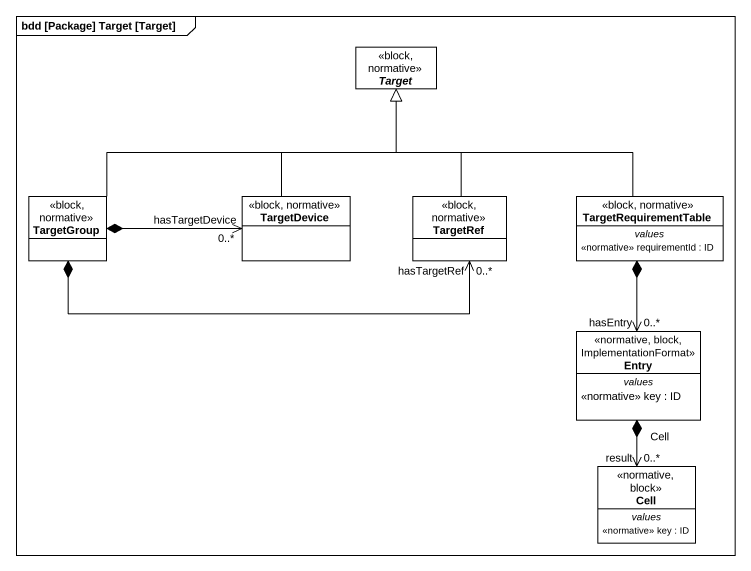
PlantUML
@startuml
mainframe bdd [Package] Target [Target]
hide circle
hide empty members
abstract class Target <<block, normative>>
class TargetGroup <<block, normative>>
class TargetDevice <<block, normative>>
class TargetRef <<block, normative>>
class TargetRequirementTable <<block, normative>> {
  -- values --
  <<normative>> requirementId : ID
}
class Entry <<normative, block, ImplementationFormat>> {
  -- values --
  <<normative>> key : ID
}
class Cell <<normative, block>> {
  -- values --
  <<normative>> key : ID
}
TargetGroup -right-|> Target
TargetGroup *-right-> "hasTargetDevice\n0..*" TargetDevice
TargetGroup *-right-> "hasTargetRef\n0..*" TargetRef
TargetDevice -up-|> Target
TargetRef -up-|> Target
TargetRequirementTable -up-|> Target
TargetRequirementTable *--> "hasEntry\n0..*" Entry
Entry *--> "result\n0..*" Cell : Cell
@enduml
